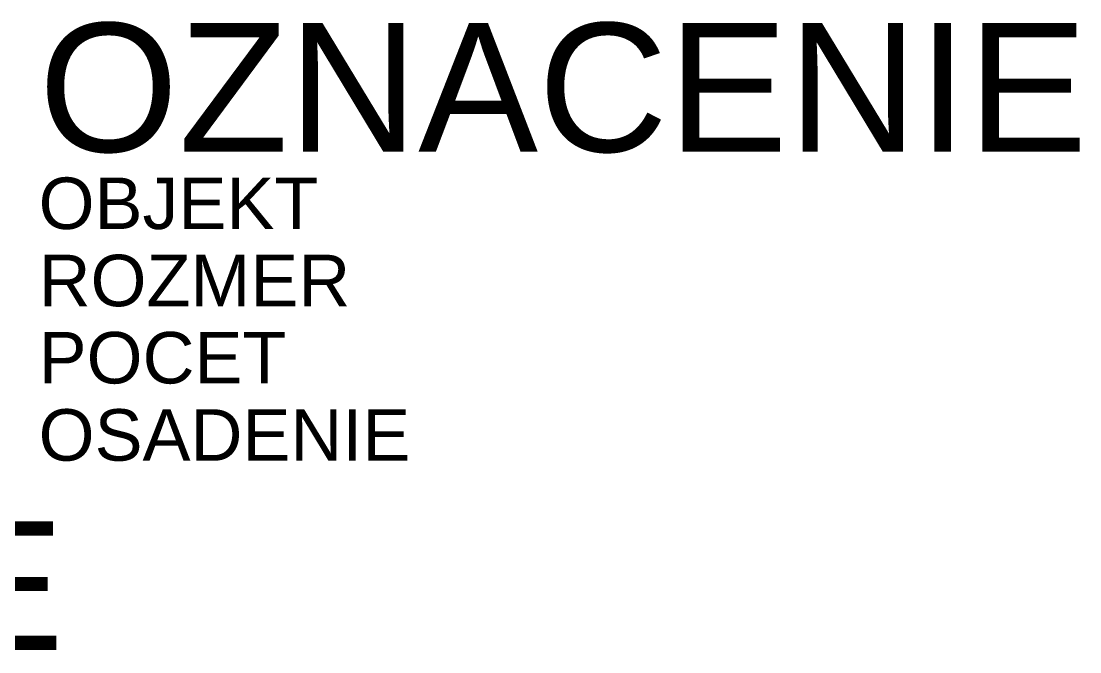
# Model space of a CAD drawing. Header units: metres. Extents: x -10.3 to 30.2, y -1.5 to 21.9.
# Drawn here: x 9.64 to 30.2, y -1.54 to 10.71 of the extents above; entities that cross this region are included whole.
import ezdxf
from ezdxf.enums import TextEntityAlignment as Align

# ---------------------------------------------------------------- set-up
doc = ezdxf.new("R2010")
doc.units = ezdxf.units.M
doc.layers.get('Defpoints').update_dxf_attribs({"color": 140, "lineweight": 5})
doc.styles.get("Standard").update_dxf_attribs({"font": 'arial.ttf'})

msp = doc.modelspace()

# ---------------------------------------------------------------- texts
msp.add_attdef('OZNACENIE', (9.98179, 8.177457), '282-LOOKVIDITELNOST', height=2.5)
msp.add_attdef('STANICENIE', text='', height=2.5).set_placement((0, 1), align=Align.TOP_CENTER)
at = {"layer": 'Defpoints'}
for tag, p, s in [('OBJEKT', (9.98179, 6.677457), 'Jestvujúci'), ('ROZMER', (9.98179, 5.177457), '1600x1600/2240x2240'), ('POCET', (9.98179, 3.677457), ''), ('OSADENIE', (9.98179, 2.177457), '')]:
    msp.add_attdef(tag, p, s, height=1, dxfattribs=at)

doc.saveas('drawing.dxf')
